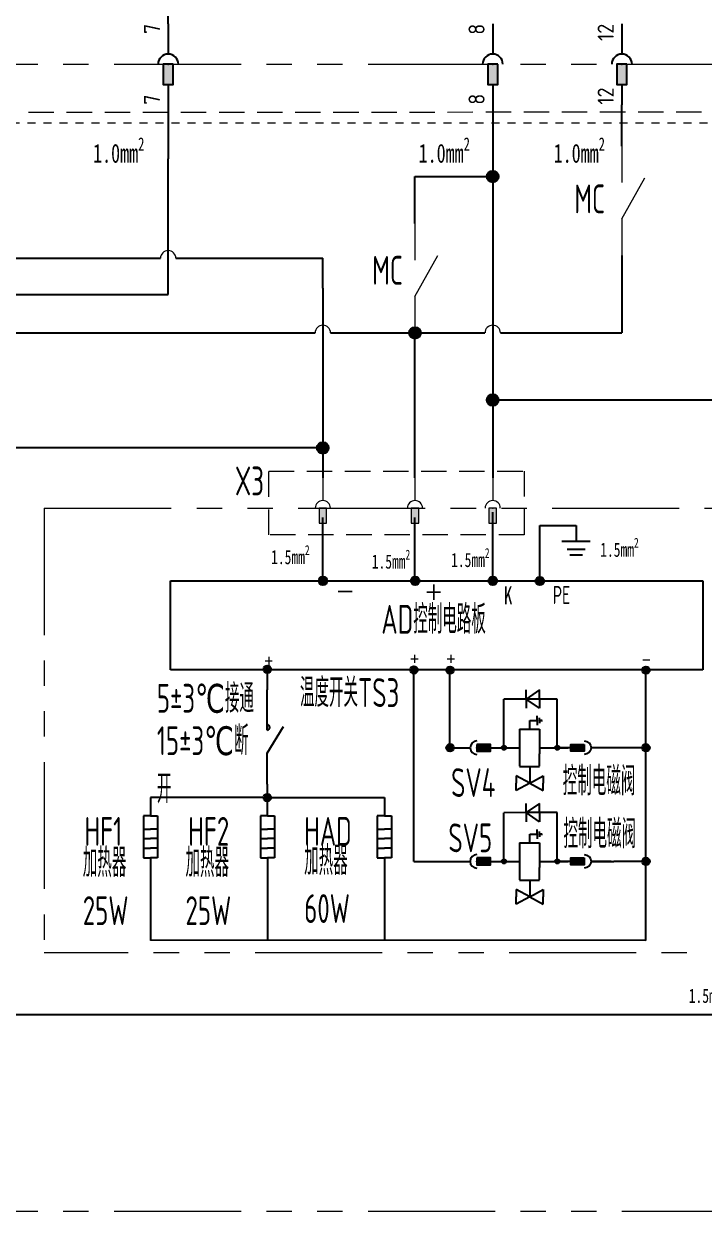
# Model space of a CAD drawing. Header units: millimetres. Extents: x 0 to 840, y 0 to 594.
# Drawn here: x 404.6 to 489.7, y 221.8 to 370.3 of the extents above; entities that cross this region are included whole.
import ezdxf
from ezdxf.enums import TextEntityAlignment as Align

# ---------------------------------------------------------------- set-up
doc = ezdxf.new("R2010")
doc.units = ezdxf.units.MM
for name, pattern in [('CENTER2', [12, 7, -1, 1, -1, 1, -1]), ('HIDDEN', [9.525, 6.35, -3.175]), ('PHANTOM2', [31.75, 15.875, -3.175, 3.175, -3.175, 3.175, -3.175]), ('虚线', [2, 1, -1])]:
    doc.linetypes.add(name, pattern=pattern)
for name, color, linetype, lineweight in [('BLK_0.5mm^2', 7, 'Continuous', 18), ('SYMS', 7, 'Continuous', 18), ('TAGS', 51, 'Continuous', 18), ('TERMS', 4, 'Continuous', 18), ('双点划线', 6, 'CENTER2', 18), ('尺寸线层', 3, 'Continuous', 13), ('标注', 3, 'Continuous', 18), ('虚线', 2, 'HIDDEN', 18), ('虚线层', 6, '虚线', 13)]:
    doc.layers.add(name, color=color, linetype=linetype, lineweight=lineweight)
doc.styles.add('WD', font='romans.shx', dxfattribs={"bigfont": 'gbcbig.shx'})
doc.styles.add('WD_IEC', font='isocp2.shx', dxfattribs={"width": 0.9, "bigfont": 'gbcbig.shx'})
doc.styles.add('海泰汉字样式', font='仿宋_GB2312.ttf', dxfattribs={"width": 0.7})

# ---------------------------------------------------------------- blocks, each defined once
blk = doc.blocks.new('fse')
blk.add_hatch(color=256).paths.add_polyline_path([(-62.47, -297.35), (-62.47, -293.6), (-64.34, -293.6), (-64.34, -297.35)], flags=0)
for p, q in [((-63.41, -286.1), (-63.41, -291.72)), ((-63.41, -297.35), (-63.41, -301.1))]:
    blk.add_line(p, q)
blk.add_lwpolyline([(-62.47, -293.6), (-64.34, -293.6), (-64.34, -297.35), (-62.47, -297.35)], close=True)
blk.add_arc((-63.41, -293.6), 1.88, 0, 180)
blk.add_point((-63.41, -293.6))
at = {"layer": 'TERMS', "style": 'WD_IEC'}
blk.add_attdef('1', text='', height=3, rotation=90, dxfattribs=at).set_placement((-64.91, -286.1), align=Align.RIGHT)
blk.add_attdef('1', (-64.91, -301.1), '', height=3, rotation=90, dxfattribs=at)
blk = doc.blocks.new('VC01JP_1')
blk.add_hatch(color=256).paths.add_polyline_path([(0.62, -2.5), (0.62, 0), (-0.62, 0), (-0.62, -2.5)], flags=0)
for p, q in [((0, 5), (0, 1.25)), ((0, -2.5), (0, -5))]:
    blk.add_line(p, q)
blk.add_lwpolyline([(0.62, 0), (-0.62, 0), (-0.62, -2.5), (0.62, -2.5)], close=True)
blk.add_arc((0, 0), 1.25, 0, 180)
blk.add_point((0, 0))
at = {"style": 'WD_IEC'}
for tag, p in [('INST', (-5.25, 8)), ('LOC', (-5.25, 5)), ('TAG1', (-5.25, 2)), ('DESC1', (-5.25, -5.1)), ('DESC2', (-5.25, -8.1)), ('DESC3', (-5.25, -11.1))]:
    blk.add_attdef(tag, text='', height=2, dxfattribs=at).set_placement(p, align=Align.RIGHT)
blk.add_attdef('TERM02', text='', height=2, rotation=90, dxfattribs=at).set_placement((-1, 5), align=Align.RIGHT)
for tag, p, height in [('X2TERM02', (0, 5), 0.32), ('X2TERMDESC02', (0, 4.48), 0.32), ('MFG', (2.75, 4), 1.5), ('CAT', (2.75, 1.5), 1.5), ('X4LINK', (-1.25, -1.25), 0.32), ('X1LINK', (1.25, -1.25), 0.32), ('ASSYCODE', (2.75, -2.75), 1), ('FAMILY', (2.75, -4.25), 1), ('X8TERM01', (0, -5), 0.32), ('X8TERMDESC01', (0, -5.52), 0.32), ('CATDESC', (2.75, -5.75), 1)]:
    blk.add_attdef(tag, p, '', height=height, dxfattribs=at)
blk.add_attdef('TERM01', (-1, -5), '', height=2, rotation=90, dxfattribs=at)
blk = doc.blocks.new('bfcgb')
blk.add_hatch(color=256).paths.add_polyline_path([(1495.06, 338, 1), (1492.9, 338, 1)])
blk.add_circle((1493.98, 338), 1.08)
blk = doc.blocks.new('VMS21P_1')
for p, q in [((0, 7.5), (0, 2.5)), ((0, -2.5), (3.125, 3.125)), ((0, -2.5), (0, -7.5))]:
    blk.add_line(p, q)
at = {"style": 'WD_IEC'}
for tag, p in [('INST', (-5.25, 7.75)), ('LOC', (-5.25, 4.25)), ('TAG2', (-5.25, 0.75)), ('XREF', (-5.25, -3.75)), ('DESC1', (-5.25, -7.6)), ('DESC2', (-5.25, -11.1)), ('DESC3', (-5.25, -14.6))]:
    blk.add_attdef(tag, text='', height=2.5, dxfattribs=at).set_placement(p, align=Align.RIGHT)
blk.add_attdef('TERM01', text='', height=2, rotation=90, dxfattribs=at).set_placement((-1, 7.5), align=Align.RIGHT)
for tag, p, height in [('X2TERM01', (0, 7.5), 0.32), ('X4LINK', (-2, 0), 0.32), ('X1LINK', (-0.5, 0), 0.32), ('CONTACT', (4, -3.5), 1), ('FAMILY', (4, -5), 1), ('X8TERM02', (0, -7.5), 0.32)]:
    blk.add_attdef(tag, p, '', height=height, dxfattribs=at)
blk.add_attdef('TERM02', (-1, -7.5), '', height=2, rotation=90, dxfattribs=at)
blk = doc.blocks.new('gwae')
blk.add_hatch(color=256).paths.add_polyline_path([(413.18, 275.01), (413.18, 278.76), (411.3, 278.76), (411.3, 275.01)], flags=0)
for p, q in [((412.24, 286.26), (412.24, 280.64)), ((412.24, 275.01), (412.24, 271.26))]:
    blk.add_line(p, q)
blk.add_lwpolyline([(413.18, 278.76), (411.3, 278.76), (411.3, 275.01), (413.18, 275.01)], close=True)
blk.add_arc((412.24, 278.76), 1.88, 0, 180)
blk.add_point((412.24, 278.76))
blk = doc.blocks.new('rq2e')
at = {"color": 7, "ltscale": 0.416487}
blk.add_line((1065.04, 260.3), (1065.04, 251.87), dxfattribs=at)
at = {"color": 7, "ltscale": 0.007597}
for p, q in [((1064.45, 256.26), (1064.49, 256.48)), ((1064.45, 256.26), (1064.49, 256.48)), ((1064.49, 256.03), (1064.45, 256.26)), ((1064.49, 256.03), (1064.45, 256.26)), ((1064.49, 256.48), (1064.62, 256.67)), ((1064.49, 256.48), (1064.62, 256.67)), ((1064.62, 255.84), (1064.49, 256.03)), ((1064.62, 255.84), (1064.49, 256.03)), ((1064.62, 256.67), (1064.81, 256.8)), ((1064.62, 256.67), (1064.81, 256.8)), ((1064.81, 255.71), (1064.62, 255.84)), ((1064.81, 255.71), (1064.62, 255.84)), ((1064.81, 256.8), (1065.04, 256.85)), ((1064.81, 256.8), (1065.04, 256.85)), ((1065.04, 255.66), (1064.81, 255.71)), ((1065.04, 255.66), (1064.81, 255.71)), ((1065.04, 256.85), (1065.27, 256.8)), ((1065.04, 256.85), (1065.27, 256.8)), ((1065.27, 255.71), (1065.04, 255.66)), ((1065.27, 255.71), (1065.04, 255.66)), ((1065.27, 256.8), (1065.46, 256.67)), ((1065.27, 256.8), (1065.46, 256.67)), ((1065.46, 255.84), (1065.27, 255.71)), ((1065.46, 255.84), (1065.27, 255.71)), ((1065.46, 256.67), (1065.59, 256.48)), ((1065.46, 256.67), (1065.59, 256.48)), ((1065.59, 256.03), (1065.46, 255.84)), ((1065.59, 256.03), (1065.46, 255.84)), ((1065.59, 256.48), (1065.63, 256.26)), ((1065.59, 256.48), (1065.63, 256.26)), ((1065.63, 256.26), (1065.59, 256.03)), ((1065.63, 256.26), (1065.59, 256.03)), ((1064.45, 241.44), (1064.49, 241.66)), ((1064.45, 241.44), (1064.49, 241.66)), ((1064.49, 241.21), (1064.45, 241.44)), ((1064.49, 241.21), (1064.45, 241.44)), ((1064.49, 241.66), (1064.62, 241.85)), ((1064.49, 241.66), (1064.62, 241.85)), ((1064.62, 241.02), (1064.49, 241.21)), ((1064.62, 241.02), (1064.49, 241.21)), ((1064.62, 241.85), (1064.81, 241.98)), ((1064.62, 241.85), (1064.81, 241.98)), ((1064.81, 240.89), (1064.62, 241.02)), ((1064.81, 240.89), (1064.62, 241.02)), ((1064.81, 241.98), (1065.04, 242.03)), ((1064.81, 241.98), (1065.04, 242.03)), ((1065.04, 240.85), (1064.81, 240.89)), ((1065.04, 240.85), (1064.81, 240.89)), ((1065.04, 242.03), (1065.27, 241.98)), ((1065.04, 242.03), (1065.27, 241.98)), ((1065.27, 240.89), (1065.04, 240.85)), ((1065.27, 240.89), (1065.04, 240.85)), ((1065.27, 241.98), (1065.46, 241.85)), ((1065.27, 241.98), (1065.46, 241.85)), ((1065.46, 241.02), (1065.27, 240.89)), ((1065.46, 241.02), (1065.27, 240.89)), ((1065.46, 241.85), (1065.59, 241.66)), ((1065.46, 241.85), (1065.59, 241.66)), ((1065.59, 241.21), (1065.46, 241.02)), ((1065.59, 241.21), (1065.46, 241.02)), ((1065.59, 241.66), (1065.63, 241.44)), ((1065.59, 241.66), (1065.63, 241.44)), ((1065.63, 241.44), (1065.59, 241.21)), ((1065.63, 241.44), (1065.59, 241.21))]:
    blk.add_line(p, q, dxfattribs=at)
at = {"color": 7, "ltscale": 0.445714}
for p, q in [((1065.03, 256.26), (1078.57, 256.26)), ((1065.03, 256.26), (1078.57, 256.26)), ((1065.04, 241.44), (1078.58, 241.44)), ((1065.04, 241.44), (1078.58, 241.44))]:
    blk.add_line(p, q, dxfattribs=at)
at = {"color": 7, "ltscale": 0.204694}
blk.add_line((1078.58, 250.04), (1078.57, 256.26), dxfattribs=at)
blk.add_line((1078.58, 250.04), (1078.57, 256.26), dxfattribs=at)
at = {"color": 7, "ltscale": 0.092843}
for q in [(1053.19, 252.81), (1053.19, 252.81), (1057.23, 252.81), (1057.23, 252.81), (1053.19, 245.38), (1053.19, 245.38), (1057.23, 245.38), (1057.23, 245.38)]:
    blk.add_line((1055.21, 249.09), q, dxfattribs=at)
at = {"color": 7, "ltscale": 0.044268}
for p, q in [((1053.19, 252.81), (1055.21, 252.81)), ((1053.19, 252.81), (1055.21, 252.81)), ((1053.19, 245.38), (1055.21, 245.38)), ((1053.19, 245.38), (1055.21, 245.38))]:
    blk.add_line(p, q, dxfattribs=at)
at = {"color": 7, "ltscale": 0.044269}
for p, q in [((1057.23, 252.81), (1055.21, 252.81)), ((1057.23, 252.81), (1055.21, 252.81)), ((1057.23, 245.38), (1055.21, 245.38)), ((1057.23, 245.38), (1055.21, 245.38))]:
    blk.add_line(p, q, dxfattribs=at)
at = {"color": 7, "ltscale": 0.18267}
for p, q in [((1059.83, 251.87), (1059.83, 246.32)), ((1070.2, 251.87), (1070.2, 246.32))]:
    blk.add_line(p, q, dxfattribs=at)
at = {"color": 7, "ltscale": 0.226511}
for p, q in [((1070.2, 251.87), (1059.88, 251.87)), ((1059.88, 246.32), (1063.32, 246.32)), ((1070.2, 246.32), (1063.32, 246.32)), ((1070.2, 246.32), (1063.32, 246.32))]:
    blk.add_line(p, q, dxfattribs=at)
at = {"color": 7, "ltscale": 0.121009}
blk.add_line((1059.83, 249.09), (1055.21, 249.09), dxfattribs=at)
at = {"color": 7, "ltscale": 0.067085}
blk.add_line((1070.2, 249.09), (1072.61, 249.09), dxfattribs=at)
at = {"color": 7, "ltscale": 0.04459}
blk.add_line((1072.61, 249.09), (1072.61, 247.05), dxfattribs=at)
at = {"color": 7, "ltscale": 0.148438}
for p in [(1076.03, 246.32), (1076.03, 246.32), (1081.13, 246.32), (1081.13, 246.32)]:
    blk.add_line(p, (1078.58, 250.04), dxfattribs=at)
at = {"color": 7, "ltscale": 0.083936}
for p, q in [((1078.58, 250.04), (1076.03, 250.04)), ((1078.58, 250.04), (1076.03, 250.04)), ((1078.58, 250.04), (1081.13, 250.04)), ((1078.58, 250.04), (1081.13, 250.04)), ((1078.58, 246.32), (1076.03, 246.32)), ((1078.58, 246.32), (1076.03, 246.32)), ((1078.58, 246.32), (1081.13, 246.32)), ((1078.58, 246.32), (1081.13, 246.32))]:
    blk.add_line(p, q, dxfattribs=at)
at = {"color": 7, "ltscale": 0.16075}
for q in [(1078.58, 250.04), (1078.58, 246.32)]:
    blk.add_line((1078.58, 241.44), q, dxfattribs=at)
at = {"color": 7, "ltscale": 0.321499}
blk.add_line((1065.04, 246.32), (1065.04, 238.35), dxfattribs=at)
at = {"color": 7, "ltscale": 0.028234}
blk.add_line((1072.61, 247.05), (1071.32, 247.05), dxfattribs=at)
at = {"color": 7, "ltscale": 0.016336}
for q in [(1071.86, 246.37), (1073.35, 246.37)]:
    blk.add_line((1072.61, 246.37), q, dxfattribs=at)
at = {"color": 7, "ltscale": 0.005879}
for q in [(1072.34, 245.77), (1072.88, 245.77)]:
    blk.add_line((1072.61, 245.77), q, dxfattribs=at)
at = {"color": 7, "ltscale": 0.028235}
blk.add_line((1072.61, 247.05), (1073.9, 247.05), dxfattribs=at)
at = {"color": 7}
for centre in [(1065.04, 256.26), (1065.04, 241.44)]:
    blk.add_circle(centre, 0.591, dxfattribs=at)
for points in [[(1065.59, 256.03), (1064.45, 256.26), (1064.62, 256.67), (1064.49, 256.48)], [(1065.59, 256.03), (1064.45, 256.26), (1064.62, 256.67), (1064.49, 256.48)], [(1065.59, 256.03), (1064.62, 255.84), (1064.45, 256.26), (1064.49, 256.03)], [(1065.59, 256.03), (1064.62, 255.84), (1064.45, 256.26), (1064.49, 256.03)], [(1065.59, 256.03), (1064.62, 256.67), (1065.04, 256.85), (1064.81, 256.8)], [(1065.59, 256.03), (1064.62, 256.67), (1065.04, 256.85), (1064.81, 256.8)], [(1065.59, 256.03), (1065.04, 255.66), (1064.62, 255.84), (1064.81, 255.71)], [(1065.59, 256.03), (1065.04, 255.66), (1064.62, 255.84), (1064.81, 255.71)], [(1065.59, 256.03), (1065.04, 256.85), (1065.46, 256.67), (1065.27, 256.8)], [(1065.59, 256.03), (1065.04, 256.85), (1065.46, 256.67), (1065.27, 256.8)], [(1065.59, 256.03), (1065.46, 255.84), (1065.04, 255.66), (1065.27, 255.71)], [(1065.59, 256.03), (1065.46, 255.84), (1065.04, 255.66), (1065.27, 255.71)], [(1065.59, 256.03), (1065.46, 256.67), (1065.63, 256.26), (1065.59, 256.48)], [(1065.59, 256.03), (1065.46, 256.67), (1065.63, 256.26), (1065.59, 256.48)], [(1065.59, 241.21), (1064.45, 241.44), (1064.62, 241.85), (1064.49, 241.66)], [(1065.59, 241.21), (1064.45, 241.44), (1064.62, 241.85), (1064.49, 241.66)], [(1065.59, 241.21), (1064.62, 241.02), (1064.45, 241.44), (1064.49, 241.21)], [(1065.59, 241.21), (1064.62, 241.02), (1064.45, 241.44), (1064.49, 241.21)], [(1065.59, 241.21), (1064.62, 241.85), (1065.04, 242.03), (1064.81, 241.98)], [(1065.59, 241.21), (1064.62, 241.85), (1065.04, 242.03), (1064.81, 241.98)], [(1065.59, 241.21), (1065.04, 240.85), (1064.62, 241.02), (1064.81, 240.89)], [(1065.59, 241.21), (1065.04, 240.85), (1064.62, 241.02), (1064.81, 240.89)], [(1065.59, 241.21), (1065.04, 242.03), (1065.46, 241.85), (1065.27, 241.98)], [(1065.59, 241.21), (1065.04, 242.03), (1065.46, 241.85), (1065.27, 241.98)], [(1065.59, 241.21), (1065.46, 241.02), (1065.04, 240.85), (1065.27, 240.89)], [(1065.59, 241.21), (1065.46, 241.02), (1065.04, 240.85), (1065.27, 240.89)], [(1065.59, 241.21), (1065.46, 241.85), (1065.63, 241.44), (1065.59, 241.66)], [(1065.59, 241.21), (1065.46, 241.85), (1065.63, 241.44), (1065.59, 241.66)]]:
    blk.add_solid(points, dxfattribs=at)
blk = doc.blocks.new('tgsef')
blk.add_line((948.94, -409.05), (948.94, -394.67))
at = {"color": 7, "ltscale": 0.287133}
blk.add_line((948.94, -417.26), (954.7, -407.73), dxfattribs=at)
at = {"color": 7}
blk.add_line((948.94, -428.35), (948.94, -417.26), dxfattribs=at)
blk.add_arc((948.94, -408.11), 0.938, 270, 90)

msp = doc.modelspace()

# ---------------------------------------------------------------- linework, layer by layer
for p, q in [((422.7, 370.25), (422.7, 445.62)), ((422.7, 360.13), (422.7, 353.34)), ((463.27, 360.13), (463.27, 313.48)), ((479.43, 360.13), (479.43, 360.13)), ((479.43, 354.96), (479.43, 360.13)), ((422.7, 336.39), (422.7, 353.34)), ((453.55, 351.15), (463.27, 351.15)), ((453.55, 345.26), (453.55, 351.15)), ((390.62, 340.92), (421.74, 340.92)), ((423.67, 340.92), (442.03, 340.92)), ((442.03, 337.19), (442.03, 340.92)), ((479.43, 341.29), (479.43, 331.59)), ((442.03, 337.19), (442.03, 313.48)), ((389.65, 336.39), (422.7, 336.39)), ((401.2, 331.59), (423.82, 331.59)), ((423.67, 331.59), (423.82, 331.59)), ((423.82, 331.59), (441.07, 331.59)), ((443, 331.59), (462.3, 331.59)), ((453.55, 313.48), (453.55, 331.59)), ((464.23, 331.59), (479.43, 331.59)), ((497.7, 323.2), (463.27, 323.2)), ((442.04, 317.21), (401.03, 317.21)), ((463.27, 300.59), (463.27, 309.19)), ((442.03, 300.59), (442.03, 308.5)), ((453.55, 300.59), (453.55, 308.5)), ((469.14, 300.57), (469.14, 307.5)), ((469.14, 307.5), (473.7, 307.5)), ((473.7, 307.5), (473.7, 305.57)), ((422.97, 300.57), (489.53, 300.57)), ((422.97, 289.44), (422.97, 300.57)), ((489.53, 300.57), (489.53, 289.44)), ((435.08, 289.57), (435.08, 286.96)), ((489.53, 289.44), (422.97, 289.44)), ((457.92, 279.72), (457.92, 289.4)), ((482.4, 255.6), (482.4, 289.44)), ((482.4, 279.72), (482.4, 289.4)), ((482.4, 279.72), (478.09, 279.72)), ((435.08, 275.18), (435.08, 273.49)), ((435.1, 273.49), (420.48, 273.49)), ((420.48, 273.49), (420.48, 271.19)), ((435.08, 273.49), (435.08, 271.19)), ((435.1, 273.49), (449.72, 273.49)), ((449.72, 273.49), (449.72, 271.19)), ((420.48, 265.95), (420.48, 255.6)), ((435.1, 265.95), (435.1, 255.65)), ((449.72, 265.95), (449.72, 255.6)), ((453.39, 265.51), (459.3, 265.51)), ((475.55, 265.51), (478.43, 265.51)), ((482.4, 265.51), (478.43, 265.51)), ((482.4, 255.6), (420.48, 255.67)), ((600.93, 246.33), (400.69, 246.33))]:
    msp.add_line(p, q)
at = {"color": 1}
for p, q in [((471.92, 305.57), (475.47, 305.57)), ((472.58, 304.54), (474.82, 304.54)), ((472.9, 303.85), (474.5, 303.85))]:
    msp.add_line(p, q, dxfattribs=at)
at = {"color": 7, "ltscale": 0.007597}
for p, q in [((441.52, 300.58), (441.56, 300.78)), ((441.52, 300.58), (441.56, 300.78)), ((441.56, 300.37), (441.52, 300.58)), ((441.56, 300.37), (441.52, 300.58)), ((441.56, 300.78), (441.68, 300.95)), ((441.56, 300.78), (441.68, 300.95)), ((441.68, 300.2), (441.56, 300.37)), ((441.68, 300.2), (441.56, 300.37)), ((441.68, 300.95), (441.85, 301.07)), ((441.68, 300.95), (441.85, 301.07)), ((441.85, 300.08), (441.68, 300.2)), ((441.85, 300.08), (441.68, 300.2)), ((441.85, 301.07), (442.05, 301.11)), ((441.85, 301.07), (442.05, 301.11)), ((442.05, 300.04), (441.85, 300.08)), ((442.05, 300.04), (441.85, 300.08)), ((442.05, 301.11), (442.26, 301.07)), ((442.05, 301.11), (442.26, 301.07)), ((442.26, 300.08), (442.05, 300.04)), ((442.26, 300.08), (442.05, 300.04)), ((442.26, 301.07), (442.43, 300.95)), ((442.26, 301.07), (442.43, 300.95)), ((442.43, 300.2), (442.26, 300.08)), ((442.43, 300.2), (442.26, 300.08)), ((442.43, 300.95), (442.55, 300.78)), ((442.43, 300.95), (442.55, 300.78)), ((442.55, 300.37), (442.43, 300.2)), ((442.55, 300.37), (442.43, 300.2)), ((442.55, 300.78), (442.59, 300.58)), ((442.55, 300.78), (442.59, 300.58)), ((442.59, 300.58), (442.55, 300.37)), ((442.59, 300.58), (442.55, 300.37)), ((453.04, 300.58), (453.08, 300.78)), ((453.04, 300.58), (453.08, 300.78)), ((453.08, 300.37), (453.04, 300.58)), ((453.08, 300.37), (453.04, 300.58)), ((453.08, 300.78), (453.2, 300.95)), ((453.08, 300.78), (453.2, 300.95)), ((453.2, 300.2), (453.08, 300.37)), ((453.2, 300.2), (453.08, 300.37)), ((453.2, 300.95), (453.37, 301.07)), ((453.2, 300.95), (453.37, 301.07)), ((453.37, 300.08), (453.2, 300.2)), ((453.37, 300.08), (453.2, 300.2)), ((453.37, 301.07), (453.58, 301.11)), ((453.37, 301.07), (453.58, 301.11)), ((453.58, 300.04), (453.37, 300.08)), ((453.58, 300.04), (453.37, 300.08)), ((453.58, 301.11), (453.78, 301.07)), ((453.58, 301.11), (453.78, 301.07)), ((453.78, 300.08), (453.58, 300.04)), ((453.78, 300.08), (453.58, 300.04)), ((453.78, 301.07), (453.95, 300.95)), ((453.78, 301.07), (453.95, 300.95)), ((453.95, 300.2), (453.78, 300.08)), ((453.95, 300.2), (453.78, 300.08)), ((453.95, 300.95), (454.07, 300.78)), ((453.95, 300.95), (454.07, 300.78)), ((454.07, 300.37), (453.95, 300.2)), ((454.07, 300.37), (453.95, 300.2)), ((454.07, 300.78), (454.11, 300.58)), ((454.07, 300.78), (454.11, 300.58)), ((454.11, 300.58), (454.07, 300.37)), ((454.11, 300.58), (454.07, 300.37)), ((462.76, 300.58), (462.8, 300.78)), ((462.76, 300.58), (462.8, 300.78)), ((462.8, 300.37), (462.76, 300.58)), ((462.8, 300.37), (462.76, 300.58)), ((462.8, 300.78), (462.91, 300.95)), ((462.8, 300.78), (462.91, 300.95)), ((462.91, 300.2), (462.8, 300.37)), ((462.91, 300.2), (462.8, 300.37)), ((462.91, 300.95), (463.09, 301.07)), ((462.91, 300.95), (463.09, 301.07)), ((463.09, 300.08), (462.91, 300.2)), ((463.09, 300.08), (462.91, 300.2)), ((463.09, 301.07), (463.29, 301.11)), ((463.09, 301.07), (463.29, 301.11)), ((463.29, 300.04), (463.09, 300.08)), ((463.29, 300.04), (463.09, 300.08)), ((463.29, 301.11), (463.49, 301.07)), ((463.29, 301.11), (463.49, 301.07)), ((463.49, 300.08), (463.29, 300.04)), ((463.49, 300.08), (463.29, 300.04)), ((463.49, 301.07), (463.67, 300.95)), ((463.49, 301.07), (463.67, 300.95)), ((463.67, 300.2), (463.49, 300.08)), ((463.67, 300.2), (463.49, 300.08)), ((463.67, 300.95), (463.78, 300.78)), ((463.67, 300.95), (463.78, 300.78)), ((463.78, 300.37), (463.67, 300.2)), ((463.78, 300.37), (463.67, 300.2)), ((463.78, 300.78), (463.82, 300.58)), ((463.78, 300.78), (463.82, 300.58)), ((463.82, 300.58), (463.78, 300.37)), ((463.82, 300.58), (463.78, 300.37)), ((468.63, 300.56), (468.67, 300.76)), ((468.63, 300.56), (468.67, 300.76)), ((468.67, 300.36), (468.63, 300.56)), ((468.67, 300.36), (468.63, 300.56)), ((468.67, 300.76), (468.79, 300.94)), ((468.67, 300.76), (468.79, 300.94)), ((468.79, 300.18), (468.67, 300.36)), ((468.79, 300.18), (468.67, 300.36)), ((468.79, 300.94), (468.96, 301.05)), ((468.79, 300.94), (468.96, 301.05)), ((468.96, 300.07), (468.79, 300.18)), ((468.96, 300.07), (468.79, 300.18)), ((468.96, 301.05), (469.16, 301.09)), ((468.96, 301.05), (469.16, 301.09)), ((469.16, 300.03), (468.96, 300.07)), ((469.16, 300.03), (468.96, 300.07)), ((469.16, 301.09), (469.37, 301.05)), ((469.16, 301.09), (469.37, 301.05)), ((469.37, 300.07), (469.16, 300.03)), ((469.37, 300.07), (469.16, 300.03)), ((469.37, 301.05), (469.54, 300.94)), ((469.37, 301.05), (469.54, 300.94)), ((469.54, 300.18), (469.37, 300.07)), ((469.54, 300.18), (469.37, 300.07)), ((469.54, 300.94), (469.65, 300.76)), ((469.54, 300.94), (469.65, 300.76)), ((469.65, 300.36), (469.54, 300.18)), ((469.65, 300.36), (469.54, 300.18)), ((469.65, 300.76), (469.7, 300.56)), ((469.65, 300.76), (469.7, 300.56)), ((469.7, 300.56), (469.65, 300.36)), ((469.7, 300.56), (469.65, 300.36)), ((435.28, 289.09), (435.1, 289.05)), ((435.28, 289.09), (435.1, 289.05)), ((435.44, 289.19), (435.28, 289.09)), ((435.44, 289.19), (435.28, 289.09)), ((435.54, 289.34), (435.44, 289.19)), ((435.54, 289.34), (435.44, 289.19)), ((435.58, 289.53), (435.54, 289.34)), ((435.58, 289.53), (435.54, 289.34)), ((453.41, 288.98), (453.23, 289.02)), ((453.41, 288.98), (453.23, 289.02)), ((453.6, 289.02), (453.41, 288.98)), ((453.6, 289.02), (453.41, 288.98)), ((453.75, 289.12), (453.6, 289.02)), ((453.75, 289.12), (453.6, 289.02)), ((453.85, 289.28), (453.75, 289.12)), ((453.85, 289.28), (453.75, 289.12)), ((453.89, 289.46), (453.85, 289.28)), ((453.89, 289.46), (453.85, 289.28)), ((457.94, 288.95), (457.76, 288.99)), ((457.94, 288.95), (457.76, 288.99)), ((458.12, 288.99), (457.94, 288.95)), ((458.12, 288.99), (457.94, 288.95)), ((458.27, 289.09), (458.12, 288.99)), ((458.27, 289.09), (458.12, 288.99)), ((458.38, 289.24), (458.27, 289.09)), ((458.38, 289.24), (458.27, 289.09)), ((458.41, 289.42), (458.38, 289.24)), ((458.41, 289.42), (458.38, 289.24)), ((482.42, 288.95), (482.24, 288.99)), ((482.42, 288.95), (482.24, 288.99)), ((482.6, 288.99), (482.42, 288.95)), ((482.6, 288.99), (482.42, 288.95)), ((482.6, 288.99), (482.42, 288.95)), ((482.6, 288.99), (482.42, 288.95)), ((482.75, 289.09), (482.6, 288.99)), ((482.75, 289.09), (482.6, 288.99)), ((482.75, 289.09), (482.6, 288.99)), ((482.75, 289.09), (482.6, 288.99)), ((482.86, 289.24), (482.75, 289.09)), ((482.86, 289.24), (482.75, 289.09)), ((482.86, 289.24), (482.75, 289.09)), ((482.86, 289.24), (482.75, 289.09)), ((482.89, 289.42), (482.86, 289.24)), ((482.89, 289.42), (482.86, 289.24)), ((457.47, 279.71), (457.5, 279.89)), ((457.47, 279.71), (457.5, 279.89)), ((457.5, 279.53), (457.47, 279.71)), ((457.5, 279.53), (457.47, 279.71)), ((457.5, 279.89), (457.6, 280.04)), ((457.5, 279.89), (457.6, 280.04)), ((457.6, 279.38), (457.5, 279.53)), ((457.6, 279.38), (457.5, 279.53)), ((457.6, 280.04), (457.76, 280.15)), ((457.6, 280.04), (457.76, 280.15)), ((457.76, 279.27), (457.6, 279.38)), ((457.76, 279.27), (457.6, 279.38)), ((457.76, 280.15), (457.94, 280.18)), ((457.76, 280.15), (457.94, 280.18)), ((457.94, 279.24), (457.76, 279.27)), ((457.94, 279.24), (457.76, 279.27)), ((457.94, 280.18), (458.12, 280.15)), ((457.94, 280.18), (458.12, 280.15)), ((458.12, 279.27), (457.94, 279.24)), ((458.12, 279.27), (457.94, 279.24)), ((458.12, 280.15), (458.27, 280.04)), ((458.12, 280.15), (458.27, 280.04)), ((458.27, 279.38), (458.12, 279.27)), ((458.27, 279.38), (458.12, 279.27)), ((458.27, 280.04), (458.38, 279.89)), ((458.27, 280.04), (458.38, 279.89)), ((458.38, 279.53), (458.27, 279.38)), ((458.38, 279.53), (458.27, 279.38)), ((458.38, 279.89), (458.41, 279.71)), ((458.38, 279.89), (458.41, 279.71)), ((458.41, 279.71), (458.38, 279.53)), ((458.41, 279.71), (458.38, 279.53)), ((481.95, 279.71), (481.98, 279.89)), ((481.95, 279.71), (481.98, 279.89)), ((481.98, 279.53), (481.95, 279.71)), ((481.98, 279.53), (481.95, 279.71)), ((481.98, 279.89), (482.09, 280.04)), ((481.98, 279.89), (482.09, 280.04)), ((482.09, 279.38), (481.98, 279.53)), ((482.09, 279.38), (481.98, 279.53)), ((482.09, 280.04), (482.24, 280.15)), ((482.09, 280.04), (482.24, 280.15)), ((482.24, 279.27), (482.09, 279.38)), ((482.24, 279.27), (482.09, 279.38)), ((482.24, 280.15), (482.42, 280.18)), ((482.24, 280.15), (482.42, 280.18)), ((482.42, 279.24), (482.24, 279.27)), ((482.42, 279.24), (482.24, 279.27)), ((482.42, 280.18), (482.6, 280.15)), ((482.42, 280.18), (482.6, 280.15)), ((482.6, 279.27), (482.42, 279.24)), ((482.6, 279.27), (482.42, 279.24)), ((482.6, 280.15), (482.75, 280.04)), ((482.6, 280.15), (482.75, 280.04)), ((482.75, 279.38), (482.6, 279.27)), ((482.75, 279.38), (482.6, 279.27)), ((482.75, 280.04), (482.86, 279.89)), ((482.75, 280.04), (482.86, 279.89)), ((482.86, 279.53), (482.75, 279.38)), ((482.86, 279.53), (482.75, 279.38)), ((482.86, 279.89), (482.89, 279.71)), ((482.86, 279.89), (482.89, 279.71)), ((482.89, 279.71), (482.86, 279.53)), ((482.89, 279.71), (482.86, 279.53)), ((435.52, 273.3), (435.42, 273.15)), ((435.52, 273.3), (435.42, 273.15)), ((435.56, 273.49), (435.52, 273.3)), ((435.56, 273.49), (435.52, 273.3)), ((435.08, 273.01), (434.9, 273.05)), ((435.08, 273.01), (434.9, 273.05)), ((435.26, 273.05), (435.08, 273.01)), ((435.26, 273.05), (435.08, 273.01)), ((435.42, 273.15), (435.26, 273.05)), ((435.42, 273.15), (435.26, 273.05)), ((482.6, 265.94), (482.75, 265.83)), ((482.6, 265.94), (482.75, 265.83)), ((482.75, 265.83), (482.85, 265.68)), ((482.75, 265.83), (482.85, 265.68)), ((482.75, 265.16), (482.6, 265.06)), ((482.75, 265.16), (482.6, 265.06)), ((482.85, 265.32), (482.75, 265.16)), ((482.85, 265.32), (482.75, 265.16)), ((482.85, 265.68), (482.89, 265.5)), ((482.85, 265.68), (482.89, 265.5)), ((482.89, 265.5), (482.85, 265.32)), ((482.89, 265.5), (482.85, 265.32))]:
    msp.add_line(p, q, dxfattribs=at)
at = {"color": 7}
msp.add_line((453.39, 265.51), (453.39, 289.44), dxfattribs=at)
at = {"color": 7, "ltscale": 0.036266}
for p, q in [((420.48, 271.19), (419.6, 271.19)), ((420.48, 271.19), (421.36, 271.19)), ((435.1, 271.19), (434.22, 271.19)), ((435.1, 271.19), (435.98, 271.19)), ((449.72, 271.19), (448.84, 271.19)), ((449.72, 271.19), (450.61, 271.19)), ((419.6, 269.55), (420.48, 269.55)), ((421.36, 269.55), (420.48, 269.55)), ((434.22, 269.55), (435.1, 269.55)), ((435.98, 269.55), (435.1, 269.55)), ((448.84, 269.55), (449.72, 269.55)), ((450.61, 269.55), (449.72, 269.55)), ((419.6, 268.35), (420.48, 268.35)), ((421.36, 268.35), (420.48, 268.35)), ((434.22, 268.35), (435.1, 268.35)), ((435.98, 268.35), (435.1, 268.35)), ((448.84, 268.35), (449.72, 268.35)), ((450.61, 268.35), (449.72, 268.35)), ((419.6, 267.15), (420.48, 267.15)), ((419.6, 265.95), (420.48, 265.95)), ((421.36, 267.15), (420.48, 267.15)), ((421.36, 265.95), (420.48, 265.95)), ((434.22, 267.15), (435.1, 267.15)), ((434.22, 265.95), (435.1, 265.95)), ((435.98, 267.15), (435.1, 267.15)), ((435.98, 265.95), (435.1, 265.95)), ((448.84, 267.15), (449.72, 267.15)), ((448.84, 265.95), (449.72, 265.95)), ((450.61, 267.15), (449.72, 267.15)), ((450.61, 265.95), (449.72, 265.95))]:
    msp.add_line(p, q, dxfattribs=at)
at = {"color": 7, "ltscale": 0.215638}
for p, q in [((419.6, 271.19), (419.6, 265.95)), ((421.36, 271.19), (421.36, 265.95)), ((434.22, 271.19), (434.22, 265.95)), ((435.98, 271.19), (435.98, 265.95)), ((448.84, 271.19), (448.84, 265.95)), ((450.61, 271.19), (450.61, 265.95))]:
    msp.add_line(p, q, dxfattribs=at)
at = {"color": 7}
for centre, radius in [((442.05, 300.58), 0.532), ((453.58, 300.58), 0.532), ((463.29, 300.58), 0.532), ((469.16, 300.56), 0.532), ((435.08, 289.53), 0.473), ((453.41, 289.46), 0.473), ((457.94, 289.42), 0.473), ((482.42, 289.42), 0.473), ((482.42, 289.42), 0.473), ((457.94, 279.71), 0.473), ((482.42, 279.71), 0.473), ((435.08, 273.49), 0.473), ((482.42, 265.5), 0.473)]:
    msp.add_circle(centre, radius, dxfattribs=at)
for points in [[(442.55, 300.37), (441.52, 300.58), (441.68, 300.95), (441.56, 300.78)], [(442.55, 300.37), (441.52, 300.58), (441.68, 300.95), (441.56, 300.78)], [(442.55, 300.37), (441.68, 300.2), (441.52, 300.58), (441.56, 300.37)], [(442.55, 300.37), (441.68, 300.2), (441.52, 300.58), (441.56, 300.37)], [(442.55, 300.37), (441.68, 300.95), (442.05, 301.11), (441.85, 301.07)], [(442.55, 300.37), (441.68, 300.95), (442.05, 301.11), (441.85, 301.07)], [(442.55, 300.37), (442.05, 300.04), (441.68, 300.2), (441.85, 300.08)], [(442.55, 300.37), (442.05, 300.04), (441.68, 300.2), (441.85, 300.08)], [(442.55, 300.37), (442.05, 301.11), (442.43, 300.95), (442.26, 301.07)], [(442.55, 300.37), (442.05, 301.11), (442.43, 300.95), (442.26, 301.07)], [(442.55, 300.37), (442.43, 300.2), (442.05, 300.04), (442.26, 300.08)], [(442.55, 300.37), (442.43, 300.2), (442.05, 300.04), (442.26, 300.08)], [(442.55, 300.37), (442.43, 300.95), (442.59, 300.58), (442.55, 300.78)], [(442.55, 300.37), (442.43, 300.95), (442.59, 300.58), (442.55, 300.78)], [(454.07, 300.37), (453.04, 300.58), (453.2, 300.95), (453.08, 300.78)], [(454.07, 300.37), (453.04, 300.58), (453.2, 300.95), (453.08, 300.78)], [(454.07, 300.37), (453.2, 300.2), (453.04, 300.58), (453.08, 300.37)], [(454.07, 300.37), (453.2, 300.2), (453.04, 300.58), (453.08, 300.37)], [(454.07, 300.37), (453.2, 300.95), (453.58, 301.11), (453.37, 301.07)], [(454.07, 300.37), (453.2, 300.95), (453.58, 301.11), (453.37, 301.07)], [(454.07, 300.37), (453.58, 300.04), (453.2, 300.2), (453.37, 300.08)], [(454.07, 300.37), (453.58, 300.04), (453.2, 300.2), (453.37, 300.08)], [(454.07, 300.37), (453.58, 301.11), (453.95, 300.95), (453.78, 301.07)], [(454.07, 300.37), (453.58, 301.11), (453.95, 300.95), (453.78, 301.07)], [(454.07, 300.37), (453.95, 300.2), (453.58, 300.04), (453.78, 300.08)], [(454.07, 300.37), (453.95, 300.2), (453.58, 300.04), (453.78, 300.08)], [(454.07, 300.37), (453.95, 300.95), (454.11, 300.58), (454.07, 300.78)], [(454.07, 300.37), (453.95, 300.95), (454.11, 300.58), (454.07, 300.78)], [(463.78, 300.37), (462.76, 300.58), (462.91, 300.95), (462.8, 300.78)], [(463.78, 300.37), (462.76, 300.58), (462.91, 300.95), (462.8, 300.78)], [(463.78, 300.37), (462.91, 300.2), (462.76, 300.58), (462.8, 300.37)], [(463.78, 300.37), (462.91, 300.2), (462.76, 300.58), (462.8, 300.37)], [(463.78, 300.37), (462.91, 300.95), (463.29, 301.11), (463.09, 301.07)], [(463.78, 300.37), (462.91, 300.95), (463.29, 301.11), (463.09, 301.07)], [(463.78, 300.37), (463.29, 300.04), (462.91, 300.2), (463.09, 300.08)], [(463.78, 300.37), (463.29, 300.04), (462.91, 300.2), (463.09, 300.08)], [(463.78, 300.37), (463.29, 301.11), (463.67, 300.95), (463.49, 301.07)], [(463.78, 300.37), (463.29, 301.11), (463.67, 300.95), (463.49, 301.07)], [(463.78, 300.37), (463.67, 300.2), (463.29, 300.04), (463.49, 300.08)], [(463.78, 300.37), (463.67, 300.2), (463.29, 300.04), (463.49, 300.08)], [(463.78, 300.37), (463.67, 300.95), (463.82, 300.58), (463.78, 300.78)], [(463.78, 300.37), (463.67, 300.95), (463.82, 300.58), (463.78, 300.78)], [(469.65, 300.36), (468.63, 300.56), (468.79, 300.94), (468.67, 300.76)], [(469.65, 300.36), (468.63, 300.56), (468.79, 300.94), (468.67, 300.76)], [(469.65, 300.36), (468.79, 300.18), (468.63, 300.56), (468.67, 300.36)], [(469.65, 300.36), (468.79, 300.18), (468.63, 300.56), (468.67, 300.36)], [(469.65, 300.36), (468.79, 300.94), (469.16, 301.09), (468.96, 301.05)], [(469.65, 300.36), (468.79, 300.94), (469.16, 301.09), (468.96, 301.05)], [(469.65, 300.36), (469.16, 300.03), (468.79, 300.18), (468.96, 300.07)], [(469.65, 300.36), (469.16, 300.03), (468.79, 300.18), (468.96, 300.07)], [(469.65, 300.36), (469.16, 301.09), (469.54, 300.94), (469.37, 301.05)], [(469.65, 300.36), (469.16, 301.09), (469.54, 300.94), (469.37, 301.05)], [(469.65, 300.36), (469.54, 300.18), (469.16, 300.03), (469.37, 300.07)], [(469.65, 300.36), (469.54, 300.18), (469.16, 300.03), (469.37, 300.07)], [(469.65, 300.36), (469.54, 300.94), (469.7, 300.56), (469.65, 300.76)], [(469.65, 300.36), (469.54, 300.94), (469.7, 300.56), (469.65, 300.76)], [(435.54, 289.34), (434.63, 289.53), (434.77, 289.86), (434.67, 289.71)], [(435.54, 289.34), (434.63, 289.53), (434.77, 289.86), (434.67, 289.71)], [(435.54, 289.34), (434.77, 289.86), (435.1, 290), (434.92, 289.96)], [(435.54, 289.34), (434.77, 289.86), (435.1, 290), (434.92, 289.96)], [(435.54, 289.34), (435.1, 290), (435.44, 289.86), (435.28, 289.96)], [(435.54, 289.34), (435.1, 290), (435.44, 289.86), (435.28, 289.96)], [(435.54, 289.34), (435.44, 289.86), (435.58, 289.53), (435.54, 289.71)], [(435.54, 289.34), (435.44, 289.86), (435.58, 289.53), (435.54, 289.71)], [(453.85, 289.28), (452.94, 289.46), (453.08, 289.79), (452.98, 289.64)], [(453.85, 289.28), (452.94, 289.46), (453.08, 289.79), (452.98, 289.64)], [(453.85, 289.28), (453.08, 289.79), (453.41, 289.93), (453.23, 289.89)], [(453.85, 289.28), (453.08, 289.79), (453.41, 289.93), (453.23, 289.89)], [(453.85, 289.28), (453.41, 289.93), (453.75, 289.79), (453.6, 289.89)], [(453.85, 289.28), (453.41, 289.93), (453.75, 289.79), (453.6, 289.89)], [(453.85, 289.28), (453.75, 289.79), (453.89, 289.46), (453.85, 289.64)], [(453.85, 289.28), (453.75, 289.79), (453.89, 289.46), (453.85, 289.64)], [(458.38, 289.24), (457.47, 289.42), (457.6, 289.76), (457.5, 289.6)], [(458.38, 289.24), (457.47, 289.42), (457.6, 289.76), (457.5, 289.6)], [(458.38, 289.24), (457.6, 289.76), (457.94, 289.9), (457.76, 289.86)], [(458.38, 289.24), (457.6, 289.76), (457.94, 289.9), (457.76, 289.86)], [(458.38, 289.24), (457.94, 289.9), (458.27, 289.76), (458.12, 289.86)], [(458.38, 289.24), (457.94, 289.9), (458.27, 289.76), (458.12, 289.86)], [(458.38, 289.24), (458.27, 289.76), (458.41, 289.42), (458.38, 289.6)], [(458.38, 289.24), (458.27, 289.76), (458.41, 289.42), (458.38, 289.6)], [(482.86, 289.24), (481.95, 289.42), (482.09, 289.76), (481.98, 289.6)], [(482.86, 289.24), (481.95, 289.42), (482.09, 289.76), (481.98, 289.6)], [(482.86, 289.24), (482.09, 289.76), (482.42, 289.9), (482.24, 289.86)], [(482.86, 289.24), (482.09, 289.76), (482.42, 289.9), (482.24, 289.86)], [(482.86, 289.24), (482.42, 289.9), (482.75, 289.76), (482.6, 289.86)], [(482.86, 289.24), (482.42, 289.9), (482.75, 289.76), (482.6, 289.86)], [(482.86, 289.24), (482.75, 289.76), (482.89, 289.42), (482.86, 289.6)], [(482.86, 289.24), (482.75, 289.76), (482.89, 289.42), (482.86, 289.6)], [(435.54, 289.34), (434.77, 289.19), (434.63, 289.53), (434.67, 289.34)], [(435.54, 289.34), (434.77, 289.19), (434.63, 289.53), (434.67, 289.34)], [(435.54, 289.34), (435.1, 289.05), (434.77, 289.19), (434.92, 289.09)], [(435.54, 289.34), (435.1, 289.05), (434.77, 289.19), (434.92, 289.09)], [(435.54, 289.34), (435.44, 289.19), (435.1, 289.05), (435.28, 289.09)], [(435.54, 289.34), (435.44, 289.19), (435.1, 289.05), (435.28, 289.09)], [(453.85, 289.28), (453.08, 289.12), (452.94, 289.46), (452.98, 289.28)], [(453.85, 289.28), (453.08, 289.12), (452.94, 289.46), (452.98, 289.28)], [(453.85, 289.28), (453.41, 288.98), (453.08, 289.12), (453.23, 289.02)], [(453.85, 289.28), (453.41, 288.98), (453.08, 289.12), (453.23, 289.02)], [(453.85, 289.28), (453.75, 289.12), (453.41, 288.98), (453.6, 289.02)], [(453.85, 289.28), (453.75, 289.12), (453.41, 288.98), (453.6, 289.02)], [(458.38, 289.24), (457.6, 289.09), (457.47, 289.42), (457.5, 289.24)], [(458.38, 289.24), (457.6, 289.09), (457.47, 289.42), (457.5, 289.24)], [(458.38, 289.24), (457.94, 288.95), (457.6, 289.09), (457.76, 288.99)], [(458.38, 289.24), (457.94, 288.95), (457.6, 289.09), (457.76, 288.99)], [(458.38, 289.24), (458.27, 289.09), (457.94, 288.95), (458.12, 288.99)], [(458.38, 289.24), (458.27, 289.09), (457.94, 288.95), (458.12, 288.99)], [(482.86, 289.24), (482.09, 289.09), (481.95, 289.42), (481.98, 289.24)], [(482.86, 289.24), (482.09, 289.09), (481.95, 289.42), (481.98, 289.24)], [(482.86, 289.24), (482.42, 288.95), (482.09, 289.09), (482.24, 288.99)], [(482.86, 289.24), (482.42, 288.95), (482.09, 289.09), (482.24, 288.99)], [(482.86, 289.24), (482.42, 288.95), (482.09, 289.09), (482.24, 288.99)], [(482.86, 289.24), (482.42, 288.95), (482.09, 289.09), (482.24, 288.99)], [(482.86, 289.24), (482.75, 289.09), (482.42, 288.95), (482.6, 288.99)], [(482.86, 289.24), (482.75, 289.09), (482.42, 288.95), (482.6, 288.99)], [(482.86, 289.24), (482.75, 289.09), (482.42, 288.95), (482.6, 288.99)], [(482.86, 289.24), (482.75, 289.09), (482.42, 288.95), (482.6, 288.99)], [(458.38, 279.53), (457.47, 279.71), (457.6, 280.04), (457.5, 279.89)], [(458.38, 279.53), (457.47, 279.71), (457.6, 280.04), (457.5, 279.89)], [(458.38, 279.53), (457.6, 279.38), (457.47, 279.71), (457.5, 279.53)], [(458.38, 279.53), (457.6, 279.38), (457.47, 279.71), (457.5, 279.53)], [(458.38, 279.53), (457.6, 280.04), (457.94, 280.18), (457.76, 280.15)], [(458.38, 279.53), (457.6, 280.04), (457.94, 280.18), (457.76, 280.15)], [(458.38, 279.53), (457.94, 279.24), (457.6, 279.38), (457.76, 279.27)], [(458.38, 279.53), (457.94, 279.24), (457.6, 279.38), (457.76, 279.27)], [(458.38, 279.53), (457.94, 280.18), (458.27, 280.04), (458.12, 280.15)], [(458.38, 279.53), (457.94, 280.18), (458.27, 280.04), (458.12, 280.15)], [(458.38, 279.53), (458.27, 279.38), (457.94, 279.24), (458.12, 279.27)], [(458.38, 279.53), (458.27, 279.38), (457.94, 279.24), (458.12, 279.27)], [(458.38, 279.53), (458.27, 280.04), (458.41, 279.71), (458.38, 279.89)], [(458.38, 279.53), (458.27, 280.04), (458.41, 279.71), (458.38, 279.89)], [(482.86, 279.53), (481.95, 279.71), (482.09, 280.04), (481.98, 279.89)], [(482.86, 279.53), (481.95, 279.71), (482.09, 280.04), (481.98, 279.89)], [(482.86, 279.53), (482.09, 279.38), (481.95, 279.71), (481.98, 279.53)], [(482.86, 279.53), (482.09, 279.38), (481.95, 279.71), (481.98, 279.53)], [(482.86, 279.53), (482.09, 280.04), (482.42, 280.18), (482.24, 280.15)], [(482.86, 279.53), (482.09, 280.04), (482.42, 280.18), (482.24, 280.15)], [(482.86, 279.53), (482.42, 279.24), (482.09, 279.38), (482.24, 279.27)], [(482.86, 279.53), (482.42, 279.24), (482.09, 279.38), (482.24, 279.27)], [(482.86, 279.53), (482.42, 280.18), (482.75, 280.04), (482.6, 280.15)], [(482.86, 279.53), (482.42, 280.18), (482.75, 280.04), (482.6, 280.15)], [(482.86, 279.53), (482.75, 279.38), (482.42, 279.24), (482.6, 279.27)], [(482.86, 279.53), (482.75, 279.38), (482.42, 279.24), (482.6, 279.27)], [(482.86, 279.53), (482.75, 280.04), (482.89, 279.71), (482.86, 279.89)], [(482.86, 279.53), (482.75, 280.04), (482.89, 279.71), (482.86, 279.89)], [(435.52, 273.3), (434.61, 273.49), (434.75, 273.82), (434.65, 273.67)], [(435.52, 273.3), (434.61, 273.49), (434.75, 273.82), (434.65, 273.67)], [(435.52, 273.3), (434.75, 273.15), (434.61, 273.49), (434.65, 273.3)], [(435.52, 273.3), (434.75, 273.15), (434.61, 273.49), (434.65, 273.3)], [(435.52, 273.3), (434.75, 273.82), (435.08, 273.96), (434.9, 273.92)], [(435.52, 273.3), (434.75, 273.82), (435.08, 273.96), (434.9, 273.92)], [(435.52, 273.3), (435.08, 273.01), (434.75, 273.15), (434.9, 273.05)], [(435.52, 273.3), (435.08, 273.01), (434.75, 273.15), (434.9, 273.05)], [(435.52, 273.3), (435.08, 273.96), (435.42, 273.82), (435.26, 273.92)], [(435.52, 273.3), (435.08, 273.96), (435.42, 273.82), (435.26, 273.92)], [(435.52, 273.3), (435.42, 273.15), (435.08, 273.01), (435.26, 273.05)], [(435.52, 273.3), (435.42, 273.15), (435.08, 273.01), (435.26, 273.05)], [(435.52, 273.3), (435.42, 273.82), (435.56, 273.49), (435.52, 273.67)], [(435.52, 273.3), (435.42, 273.82), (435.56, 273.49), (435.52, 273.67)], [(482.85, 265.32), (481.94, 265.5), (482.08, 265.83), (481.98, 265.68)], [(482.85, 265.32), (481.94, 265.5), (482.08, 265.83), (481.98, 265.68)], [(482.85, 265.32), (482.08, 265.83), (482.42, 265.97), (482.24, 265.94)], [(482.85, 265.32), (482.08, 265.83), (482.42, 265.97), (482.24, 265.94)], [(482.85, 265.32), (482.42, 265.97), (482.75, 265.83), (482.6, 265.94)], [(482.85, 265.32), (482.42, 265.97), (482.75, 265.83), (482.6, 265.94)], [(482.85, 265.32), (482.75, 265.83), (482.89, 265.5), (482.85, 265.68)], [(482.85, 265.32), (482.75, 265.83), (482.89, 265.5), (482.85, 265.68)], [(482.85, 265.32), (482.08, 265.16), (481.94, 265.5), (481.98, 265.32)], [(482.85, 265.32), (482.08, 265.16), (481.94, 265.5), (481.98, 265.32)], [(482.85, 265.32), (482.42, 265.03), (482.08, 265.16), (482.24, 265.06)], [(482.85, 265.32), (482.42, 265.03), (482.08, 265.16), (482.24, 265.06)], [(482.85, 265.32), (482.75, 265.16), (482.42, 265.03), (482.6, 265.06)], [(482.85, 265.32), (482.75, 265.16), (482.42, 265.03), (482.6, 265.06)]]:
    msp.add_solid(points, dxfattribs=at)
at = {"layer": 'BLK_0.5mm^2'}
for centre in [(422.7, 340.92), (442.03, 331.59), (463.27, 331.59)]:
    msp.add_arc(centre, 0.964, 0, 180, dxfattribs=at)
at = {"layer": '双点划线', "linetype": 'PHANTOM2'}
for p, q in [((98.43, 365.19), (681.94, 365.19)), ((407.21, 309.68), (544.73, 309.68)), ((407.21, 309.68), (407.21, 254.08)), ((544.7, 254.08), (407.21, 254.08)), ((98.43, 221.76), (681.94, 221.76))]:
    msp.add_line(p, q, dxfattribs=at)
at = {"layer": '虚线', "ltscale": 0.5}
for p, q in [((195.69, 359.11), (670, 359.3)), ((435.27, 314.3), (467.19, 314.3)), ((435.27, 306.33), (435.27, 314.3)), ((467.19, 314.3), (467.19, 306.33)), ((467.19, 306.33), (435.27, 306.33))]:
    msp.add_line(p, q, dxfattribs=at)
at = {"layer": '虚线层'}
msp.add_line((670.12, 357.84), (230.72, 357.84), dxfattribs=at)

# ---------------------------------------------------------------- block references
ref = msp.add_blockref('fse', (465.5, 563.37), dxfattribs=dict(xscale=0.675, yscale=0.675, zscale=0.675))
ref.add_attrib('1', '7', (421.69, 360.13), dxfattribs={"layer": 'TERMS', "height": 2.02, "rotation": 90, "style": 'WD_IEC'})
ref.add_attrib('1', '7', dxfattribs={"layer": 'TERMS', "height": 2.02, "rotation": 90, "style": 'WD_IEC'}).set_placement((421.69, 370.25), align=Align.RIGHT)
ref = msp.add_blockref('fse', (506.07, 563.37), dxfattribs=dict(xscale=0.675, yscale=0.675, zscale=0.675))
ref.add_attrib('1', '8', (462.26, 360.13), dxfattribs={"layer": 'TERMS', "height": 2.02, "rotation": 90, "style": 'WD_IEC'})
ref.add_attrib('1', '8', dxfattribs={"layer": 'TERMS', "height": 2.02, "rotation": 90, "style": 'WD_IEC'}).set_placement((462.26, 370.25), align=Align.RIGHT)
ref = msp.add_blockref('fse', (522.22, 563.37), dxfattribs=dict(xscale=0.675, yscale=0.675, zscale=0.675))
ref.add_attrib('1', '12', (478.41, 360.13), dxfattribs={"layer": 'TERMS', "height": 2.025, "rotation": 90, "style": 'WD_IEC'})
ref.add_attrib('1', '12', dxfattribs={"layer": 'TERMS', "height": 2.025, "rotation": 90, "style": 'WD_IEC'}).set_placement((478.41, 370.25), align=Align.RIGHT)
for name, p, xscale, yscale, zscale in [('bfcgb', (-545.17, 123), 0.675, 0.675, 0.675), ('bfcgb', (-554.89, 103.44), 0.675, 0.675, 0.675), ('bfcgb', (-545.17, 95.05), 0.675, 0.675, 0.675), ('bfcgb', (-566.41, 89.06), 0.675, 0.675, 0.675), ('tgsef', (102.95, 425.1), 0.35, 0.35, 0.35)]:
    msp.add_blockref(name, p, dxfattribs=dict(xscale=xscale, yscale=yscale, zscale=zscale))
at = {"yscale": 0.45, "zscale": 0.45}
for name, p, xscale, rotation in [('rq2e', (579.98, -199.55), 0.45, 90), ('gwae', (586.74, 94.21), 0.45, 90), ('gwae', (349.27, 94.21), -0.45, 270), ('rq2e', (579.98, -213.76), 0.45, 90), ('gwae', (586.73, 80), 0.45, 90), ('gwae', (349.27, 80), -0.45, 270)]:
    msp.add_blockref(name, p, dxfattribs=dict(at, xscale=xscale, rotation=rotation))
at = {"layer": 'SYMS', "xscale": 0.91125, "yscale": 0.91125, "zscale": 0.91125}
for p in [(479.43, 348.13), (453.55, 338.42)]:
    msp.add_blockref('VMS21P_1', p, dxfattribs=at)
at = {"layer": 'SYMS', "linetype": 'PHANTOM2', "xscale": 0.759375, "yscale": 0.759375, "zscale": 0.759375}
for p in [(442.03, 309.68), (453.55, 309.68), (463.27, 309.68)]:
    msp.add_blockref('VC01JP_1', p, dxfattribs=at)

# ---------------------------------------------------------------- texts
at = {"layer": 'TAGS', "attachment_point": 1}
for s, insert, char_height, width, style in [('+', (454.64, 300.46), 2.25, 10.6319, 'WD'), ('-', (443.56, 300.54), 2.25, 10.6319, 'WD'), ('K', (464.65, 299.89), 2.25, 10.6319, '海泰汉字样式'), ('{\\H0.8571x;+}', (434.62, 291.24), 1.35, 9.4506, 'WD'), ('{\\H0.8571x;+}', (452.85, 291.51), 1.35, 9.4506, 'WD'), ('{\\H0.8571x;+}', (457.38, 291.51), 1.35, 9.4506, 'WD'), ('{\\H0.8571x;-}', (481.83, 291.37), 1.35, 9.4506, 'WD')]:
    msp.add_mtext(s, dxfattribs=dict(at, insert=insert, char_height=char_height, width=width, style=style))
at = {"layer": 'TAGS', "insert": (470.78, 299.94), "char_height": 2.25, "width": 10.6319, "attachment_point": 1, "line_spacing_factor": 0.99982, "style": '海泰汉字样式'}
msp.add_mtext('{\\Fisocp2,gbcbig|c134;\\W0.7;\\C3;PE}', dxfattribs=at)
at = {"layer": '尺寸线层', "char_height": 3.6, "attachment_point": 1, "line_spacing_factor": 0.99982, "style": '海泰汉字样式'}
for s, insert, width in [('{\\Fisocp2,gbcbig|c134;\\C3;MC}', (473.47, 350.15), 26.1466), ('{\\Fisocp2,gbcbig|c134;\\C3;MC}', (448.2, 341.22), 26.1466), ('{\\Fisocp2,gbcbig|c0;\\C3;X\\Fisocp2,gbcbig|c134;3}', (431.04, 314.88), 25.9147), ('{\\Fisocp2,gbcbig|c134;\\C3;AD控制电路板}', (449.35, 297.58), 30.1529), ('{\\Fisocp2,gbcbig|c134;\\C3;温度开关TS3}', (439.17, 288.41), 47.944), ('{\\Fisocp2,gbcbig|c134;\\C3;5±3℃接通}', (421.28, 287.7), 12.053), ('{\\Fisocp2,gbcbig|c134;\\C3;15±3℃断开}', (421.28, 282.4), 12.053), ('{\\Fisocp2,gbcbig|c134;\\C3;控制电磁阀}', (472.03, 277.35), 16.1143), ('{\\Fisocp2,gbcbig|c134;\\C3;控制电磁阀}', (472.12, 270.74), 16.1143), ('{\\Fisocp2,gbcbig|c134;\\C3;加热器\\P25W}', (412.02, 267.15), 16.1143), ('{\\Fisocp2,gbcbig|c134;\\C3;加热器\\P25W}', (424.86, 267.15), 16.1143), ('{\\Fisocp2,gbcbig|c134;\\C3;加热器\\P60W}', (439.7, 267.41), 16.1143)]:
    msp.add_mtext(s, dxfattribs=dict(at, insert=insert, width=width))
at = {"layer": '尺寸线层', "char_height": 3.6, "attachment_point": 1, "style": '海泰汉字样式'}
for s, insert, width in [('{\\Fisocp,gbcbig|c134;\\W0.7;SV4}', (458.07, 277.16), 8.0442), ('{\\Fisocp,gbcbig|c134;\\C3;HF1}', (412.23, 271.06), 2.2184), ('{\\Fisocp,gbcbig|c134;\\C3;HF2}', (425.2, 271.06), 2.2184), ('{\\Fisocp,gbcbig|c134;\\C3;HAD}', (439.7, 271.06), 2.2184), ('{\\Fisocp,gbcbig|c134;\\W0.7;SV5}', (457.73, 270.25), 8.0442)]:
    msp.add_mtext(s, dxfattribs=dict(at, insert=insert, width=width))
at = {"layer": '标注', "color": 2, "attachment_point": 1, "style": '海泰汉字样式'}
for s, insert, char_height, width in [('\\A1;1.0mm{\\H0.7x;\\S2^ ;}', (413.31, 356.04), 2.3625, 8.6104), ('\\A1;1.0mm{\\H0.7x;\\S2^ ;}', (454.01, 356.04), 2.3625, 8.6104), ('\\A1;1.0mm{\\H0.7x;\\S2^ ;}', (470.89, 356.04), 2.3625, 8.6104), ('\\A1;1.5mm{\\H0.7x;\\S2^ ;}', (476.71, 305.97), 1.7719, 6.4578), ('\\A1;1.5mm{\\H0.7x;\\S2^ ;}', (435.57, 305.05), 1.7719, 6.4578), ('\\A1;1.5mm{\\H0.7x;\\S2^ ;}', (448.15, 304.49), 1.7719, 6.4578), ('\\A1;1.5mm{\\H0.7x;\\S2^ ;}', (458.07, 304.69), 1.7719, 6.4578), ('\\A1;1.5mm{\\H0.7x;\\S2^ ;}', (487.78, 250.19), 1.7719, 6.4578)]:
    msp.add_mtext(s, dxfattribs=dict(at, insert=insert, char_height=char_height, width=width))

doc.saveas('drawing.dxf')
